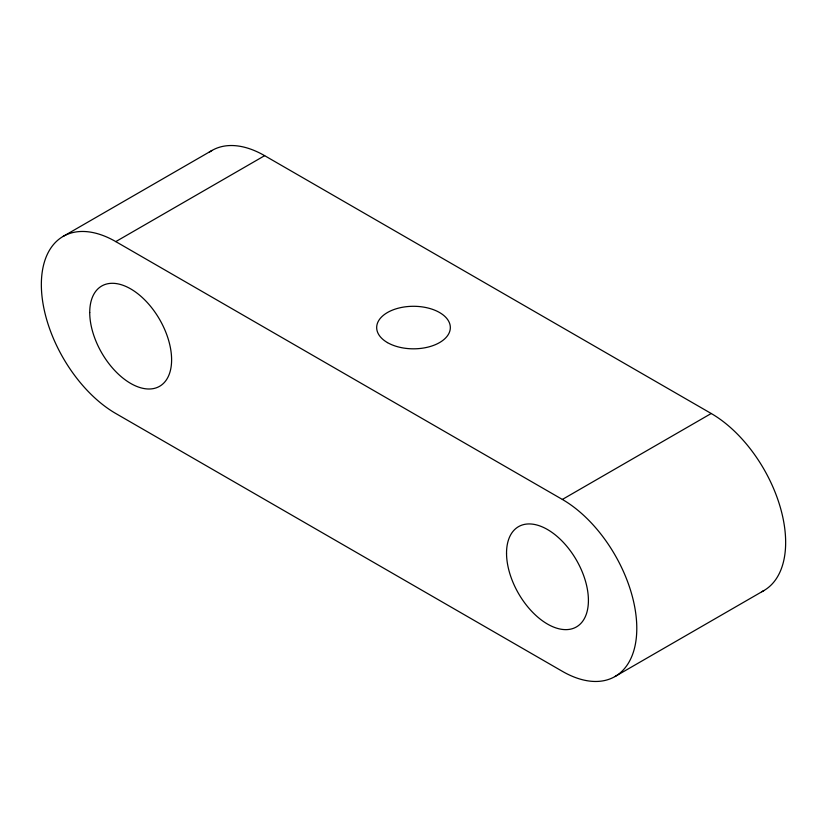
<?xml version="1.0" encoding="UTF-8"?>
<svg xmlns="http://www.w3.org/2000/svg" width="827" height="827" viewBox="0 0 827 827"><rect width="100%" height="100%" fill="white"/><g stroke="black" fill="none" stroke-linecap="round" stroke-linejoin="round"><path stroke-width="1.24" d="M63.152 236.398L212.012 150.452M115.78 241.608L562.36 499.446A105.256 60.774 60 0 1 636.79 628.355A105.256 60.774 60 0 1 562.36 671.328L115.78 413.5A105.256 60.774 60 0 1 41.35 284.581A105.256 60.774 60 0 1 115.78 241.608L264.64 155.672L711.22 413.5A105.256 60.774 60 0 1 780.543 508.171A105.256 60.774 60 0 1 761.698 591.739M562.36 499.446L711.22 413.5M614.988 676.548L763.848 590.602M208.942 152.447A105.256 60.774 60 0 1 264.64 155.672M387.45 342.595A36.843 21.275 0 0 0 449.082 333.064A36.843 21.275 0 0 0 403.969 307.013A36.843 21.275 0 0 0 387.45 342.595M89.729 312.513A57.89 33.421 60 0 0 151.134 388.907A57.89 33.421 60 0 0 151.134 307.034A57.89 33.421 60 0 0 89.729 312.513M506.537 553.16A57.89 33.421 60 0 0 567.942 629.543A57.89 33.421 60 0 0 567.942 547.67A57.89 33.421 60 0 0 506.537 553.16"/></g></svg>
